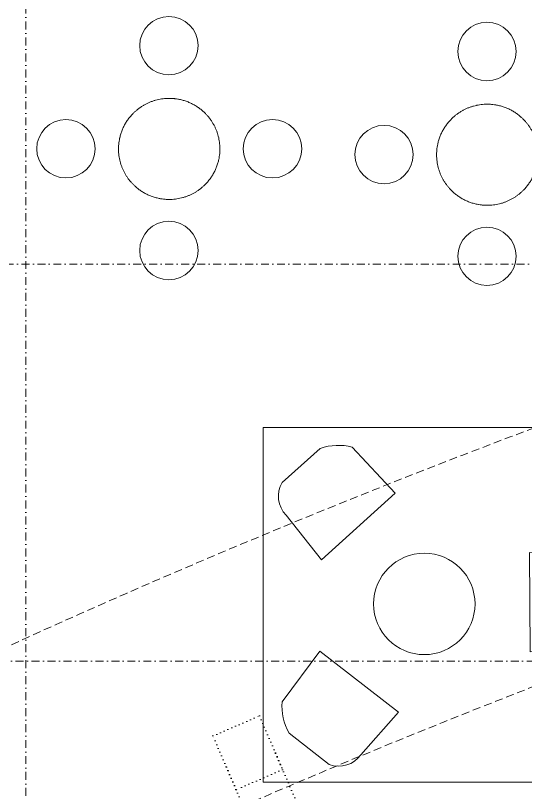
# Model space of a CAD drawing. Extents: x -1281 to 23780, y 0 to 7214.
# Drawn here: x 7995 to 8397, y 1568 to 2181 of the extents above; entities that cross this region are included whole.
import ezdxf

# ---------------------------------------------------------------- set-up
doc = ezdxf.new("R2010")
doc.units = 0
doc.header["$LTSCALE"] = 25
doc.header["$MEASUREMENT"] = 0
for name, pattern in [('DASHDOT2', [0.5, 0.25, -0.125, 0, -0.125]), ('DOT2', [0.125, 0, -0.125]), ('HIDDEN', [0.375, 0.25, -0.125])]:
    doc.linetypes.add(name, pattern=pattern)
doc.layers.get('0').update_dxf_attribs({"color": 9, "lineweight": 9})
for name, color, linetype, lineweight in [('05', 9, 'Continuous', 9), ('06D', 9, 'Continuous', 9), ('10', 9, 'Continuous', 9), ('11', 9, 'Continuous', 9), ('20', 9, 'DOT2', 9), ('21', 9, 'Continuous', 9), ('24', 9, 'DASHDOT2', 9), ('35', 9, 'Continuous', 9), ('40', 9, 'Continuous', 9)]:
    doc.layers.add(name, color=color, linetype=linetype, lineweight=lineweight)

# ---------------------------------------------------------------- blocks, each defined once
blk = doc.blocks.new('p-oturma')
at = {"layer": '05'}
blk.add_lwpolyline([(0, -280), (280, -280), (280, 0), (0, 0)], close=True, dxfattribs=at)
for points in [[(45.86, -104.42), (104.08, -51.83), (70.08, -15.53, 0.148649), (44.84, -16.56), (14.79, -43.47, 0.342097), (18.09, -69.29)], [(209.91, -98.71), (210.38, -177.16), (260.11, -175.97, 0.148649), (276.14, -156.45), (276.07, -116.11, 0.342097), (254.62, -101.38)], [(106.59, -224.73), (44.6, -176.65), (14.83, -216.49, 0.148649), (20.28, -241.16), (52.05, -266.02, 0.342097), (76.88, -258.24)]]:
    blk.add_lwpolyline(points, format="xyb", close=True, dxfattribs=at)
blk.add_circle((126.99, -139.28), 40, dxfattribs=at)
blk = doc.blocks.new('Group-54-1')
at = {"flags": 128}
blk.add_lwpolyline([(384798.7518, 69160.1485, -0.005049), (384798.7517, 69160.1403), (384798.7516, 69160.1342, -0.020297), (384798.7504, 69160.1139), (384798.7501, 69160.1117, -0.010121), (384798.7472, 69160.0879, -0.020134), (384798.7429, 69160.0643), (384798.742, 69160.0604, -0.019975), (384798.7338, 69160.03), (384798.7338, 69160.0299, -0.01979), (384798.7234, 69160.0006), (384798.7233, 69160.0005, -0.019602), (384798.7107, 69159.9722), (384798.7107, 69159.9722, -0.019426), (384798.6959, 69159.9451), (384798.6959, 69159.945, -0.019277), (384798.6792, 69159.9193), (384798.6791, 69159.9193, -0.019164), (384798.6605, 69159.8949, -0.019098), (384798.6401, 69159.872), (384798.6374, 69159.8693, -0.019074), (384798.6208, 69159.8533, -0.009549), (384798.6033, 69159.8384), (384798.6033, 69159.8384, -0.019136), (384798.585, 69159.8244, -0.009605), (384798.5659, 69159.8115), (384798.5658, 69159.8115, -0.019296), (384798.546, 69159.7997), (384798.5459, 69159.7997, -0.009707), (384798.5253, 69159.7891), (384798.5253, 69159.7891, -0.019528), (384798.504, 69159.7796), (384798.504, 69159.7796, -0.009837), (384798.4821, 69159.7713), (384798.482, 69159.7713, -0.01979), (384798.4595, 69159.7643), (384798.4595, 69159.7643, -0.009972), (384798.4365, 69159.7587), (384798.4364, 69159.7586, -0.020026), (384798.4129, 69159.7543), (384798.4128, 69159.7543, -0.010081), (384798.3889, 69159.7514), (384798.3887, 69159.7514, -0.020176), (384798.3644, 69159.7499), (384798.3602, 69159.7498, -0.010066), (384798.3438, 69159.7498), (384798.3437, 69159.7498, -0.0101), (384798.3274, 69159.7505, -0.01008), (384798.3111, 69159.7518), (384798.3071, 69159.7522, -0.0201), (384798.2832, 69159.7556), (384798.2792, 69159.7564, -0.019966), (384798.2483, 69159.7633), (384798.2482, 69159.7633, -0.019798), (384798.2183, 69159.7726), (384798.2181, 69159.7727, -0.01962), (384798.1893, 69159.7842), (384798.1892, 69159.7842, -0.019449), (384798.1614, 69159.7979), (384798.1614, 69159.7979, -0.019299), (384798.1349, 69159.8136), (384798.1348, 69159.8136, -0.019181), (384798.1097, 69159.8313), (384798.1097, 69159.8313, -0.019107), (384798.086, 69159.8508), (384798.0831, 69159.8533, -0.019075), (384798.0665, 69159.8693, -0.009545), (384798.0509, 69159.8861, -0.019123), (384798.0362, 69159.9038, -0.009595), (384798.0226, 69159.9224), (384798.0226, 69159.9224, -0.019275), (384798.01, 69159.9418), (384798.01, 69159.9418, -0.009695), (384797.9986, 69159.9618), (384797.9985, 69159.9619, -0.019508), (384797.9883, 69159.9827), (384797.9882, 69159.9827, -0.009828), (384797.9792, 69160.0041), (384797.9791, 69160.0042, -0.019783), (384797.9713, 69160.0262), (384797.9713, 69160.0263, -0.009972), (384797.9647, 69160.0488), (384797.9647, 69160.0489, -0.020049), (384797.9595, 69160.0721), (384797.9595, 69160.0721, -0.0101), (384797.9556, 69160.0957), (384797.9556, 69160.0958, -0.020245), (384797.9531, 69160.1199), (384797.9529, 69160.124, -0.010149), (384797.9522, 69160.1403, -0.010113), (384797.9522, 69160.1568), (384797.9523, 69160.1609, -0.020296), (384797.9538, 69160.1852), (384797.9538, 69160.1854, -0.01012), (384797.9567, 69160.2092, -0.020134), (384797.9611, 69160.2328), (384797.962, 69160.2367, -0.019975), (384797.9701, 69160.2671), (384797.9701, 69160.2672, -0.01979), (384797.9806, 69160.2965), (384797.9806, 69160.2966, -0.019602), (384797.9933, 69160.3249), (384797.9933, 69160.3249, -0.019426), (384798.008, 69160.352), (384798.0081, 69160.3521, -0.019277), (384798.0248, 69160.3778), (384798.0248, 69160.3778, -0.019164), (384798.0434, 69160.4022, -0.019098), (384798.0639, 69160.4251), (384798.0665, 69160.4278, -0.019074), (384798.0831, 69160.4438, -0.009549), (384798.1006, 69160.4587), (384798.1006, 69160.4587, -0.019136), (384798.119, 69160.4727, -0.009605), (384798.1381, 69160.4856), (384798.1381, 69160.4856, -0.019296), (384798.158, 69160.4974), (384798.158, 69160.4974, -0.009707), (384798.1786, 69160.508), (384798.1787, 69160.5081, -0.019528), (384798.1999, 69160.5175), (384798.2, 69160.5175, -0.009837), (384798.2218, 69160.5258), (384798.2219, 69160.5258, -0.01979), (384798.2444, 69160.5328), (384798.2445, 69160.5328, -0.009972), (384798.2674, 69160.5384), (384798.2676, 69160.5385, -0.020026), (384798.2911, 69160.5428), (384798.2912, 69160.5428, -0.010081), (384798.3151, 69160.5457), (384798.3152, 69160.5457, -0.020176), (384798.3396, 69160.5472), (384798.3438, 69160.5473, -0.010066), (384798.3602, 69160.5473), (384798.3603, 69160.5473, -0.0101), (384798.3766, 69160.5466, -0.01008), (384798.3929, 69160.5453), (384798.3968, 69160.5449, -0.0201), (384798.4208, 69160.5415), (384798.4248, 69160.5407, -0.019966), (384798.4556, 69160.5338), (384798.4558, 69160.5338, -0.019798), (384798.4857, 69160.5245), (384798.4858, 69160.5245, -0.019621), (384798.5147, 69160.5129), (384798.5148, 69160.5129, -0.019449), (384798.5425, 69160.4992), (384798.5426, 69160.4992, -0.0193), (384798.5691, 69160.4835), (384798.5691, 69160.4835, -0.019182), (384798.5942, 69160.4658), (384798.5943, 69160.4658, -0.019108), (384798.6179, 69160.4463), (384798.6208, 69160.4438, -0.019075), (384798.6374, 69160.4278, -0.009545), (384798.6531, 69160.411, -0.019123), (384798.6677, 69160.3933, -0.009596), (384798.6814, 69160.3747), (384798.6814, 69160.3747, -0.019275), (384798.6939, 69160.3553), (384798.6939, 69160.3553, -0.009695), (384798.7054, 69160.3353), (384798.7054, 69160.3352, -0.019508), (384798.7157, 69160.3144), (384798.7157, 69160.3144, -0.009827), (384798.7248, 69160.293), (384798.7248, 69160.2929, -0.019783), (384798.7327, 69160.2709), (384798.7327, 69160.2708, -0.009972), (384798.7392, 69160.2483), (384798.7392, 69160.2482, -0.020048), (384798.7445, 69160.225), (384798.7445, 69160.225, -0.010099), (384798.7483, 69160.2014), (384798.7484, 69160.2013, -0.020243), (384798.7508, 69160.1772), (384798.7511, 69160.1731, -0.010148), (384798.7517, 69160.1568, -0.005062), (384798.7518, 69160.1485)], format="xyb", dxfattribs=at)
for centre in [(384798.3498, 69160.9634), (384797.5374, 69160.1497), (384799.1666, 69160.1497), (384798.3498, 69159.3469)]:
    blk.add_circle(centre, 0.2304)
blk = doc.blocks.new('prf-300')
at = {"linetype": 'Continuous'}
for p, q in [((0, 29), (30, 29)), ((0, 29), (0, 27.6)), ((0, 27.6), (11.88, 27.6)), ((14.58, 24.9), (14.58, 4.1)), ((15.43, 24.9), (15.43, 4.1)), ((30, 27.6), (18.13, 27.6)), ((30, 29), (30, 27.6)), ((0, 1.4), (11.88, 1.4)), ((0, 0), (0, 1.4)), ((30, 1.4), (18.13, 1.4)), ((30, 0), (30, 1.4)), ((0, 0), (30, 0))]:
    blk.add_line(p, q, dxfattribs=at)
for centre, start, end in [((11.88, 24.9), 0, 90), ((18.13, 24.9), 90, 180), ((11.88, 4.1), 270, 0), ((18.13, 4.1), 180, 270)]:
    blk.add_arc(centre, 2.7, start, end, dxfattribs=at)
blk = doc.blocks.new('prf 3x5')
for points in [[(-2, -1.5), (2, -1.5, 0.414214), (2.5, -1), (2.5, 1, 0.414214), (2, 1.5), (-2, 1.5, 0.414214), (-2.5, 1), (-2.5, -1, 0.414214)], [(-2, -1.2), (2, -1.2, 0.414214), (2.2, -1), (2.2, 1, 0.414214), (2, 1.2), (-2, 1.2, 0.414214), (-2.2, 1), (-2.2, -1, 0.414214)]]:
    blk.add_lwpolyline(points, format="xyb", close=True)
at = {"color": 252}
blk.add_point((-0.5, 0.5), dxfattribs=at)
blk = doc.blocks.new('p-kolon-eğri-2')
at = {"layer": '06D', "linetype": 'HIDDEN', "lineweight": 0}
for p, q in [((72.76, -155.09), (100.38, -143.38)), ((100.99, -144.81), (90.08, -149.44)), ((100.38, -143.38), (100.99, -144.81)), ((84.28, -151.9), (73.37, -156.52)), ((88.64, -152.98), (97.82, -174.61)), ((73.37, -156.52), (72.76, -155.09)), ((87.81, -153.33), (96.99, -174.96)), ((101.36, -176.04), (112.27, -171.42)), ((112.27, -171.42), (112.87, -172.85)), ((112.87, -172.85), (85.25, -184.56)), ((84.65, -183.13), (95.56, -178.5)), ((85.25, -184.56), (84.65, -183.13))]:
    blk.add_line(p, q, dxfattribs=at)
at = {"layer": '06D'}
blk.add_lwpolyline([(54.63, -116.7), (39.52, -81.63), (68.91, -68.98), (84.03, -104.05)], close=True, dxfattribs=at)
for points in [[(89.28, -106.14), (116.79, -169.86)], [(52.54, -121.96), (79.81, -185.54)]]:
    blk.add_lwpolyline(points, dxfattribs=at)
at = {"layer": '06D', "linetype": 'HIDDEN', "lineweight": 0}
for centre, start, end in [((85.33, -154.38), 22.97499, 112.97499), ((91.13, -151.92), 112.97499, 202.97499), ((94.5, -176.02), 292.97499, 22.97499), ((100.3, -173.56), 202.97499, 292.97499)]:
    blk.add_arc(centre, 2.7, start, end, dxfattribs=at)
blk.add_point((100.39, -183.07), dxfattribs=at)
at = {"layer": '11'}
for points in [[(52.54, -121.96), (34.26, -79.54), (71, -63.72), (89.28, -106.14)], [(53.06, -120.65), (35.58, -80.06), (70.48, -65.03), (87.97, -105.61)]]:
    blk.add_lwpolyline(points, close=True, dxfattribs=at)
blk.add_lwpolyline([(52.54, -121.96), (89.28, -106.14)], dxfattribs=at)
at = {"layer": '20'}
blk.add_lwpolyline([(0, 0), (36.7, 15.82), (54.99, -26.61), (18.27, -42.42)], close=True, dxfattribs=at)
for points in [[(70.99, -63.69), (47.22, -8.56)], [(10.5, -24.37), (34.26, -79.54)]]:
    blk.add_lwpolyline(points, dxfattribs=at)
at = {"layer": '40'}
blk.add_lwpolyline([(70.99, -63.69), (116.79, -169.86), (79.81, -185.54), (34.26, -79.54)], close=True, dxfattribs=at)
at = {"layer": '10'}
for p, rotation in [((68.77, -67.4), 23.29427194047105), ((71.28, -70.68), 293.294271940471), ((38.47, -80.45), 23.29427194047105), ((39.13, -84.53), 293.294271940471), ((84.41, -101.15), 293.294271940471), ((85.06, -105.23), 23.29427194047105), ((52.25, -115), 293.294271940471), ((54.75, -118.28), 23.29427194047105)]:
    blk.add_blockref('prf 3x5', p, dxfattribs=dict(at, rotation=rotation))
at = {"layer": '10', "linetype": 'Continuous', "rotation": 23.31197227258336}
blk.add_blockref('prf-300', (53.1, -110.63), dxfattribs=at)

msp = doc.modelspace()

# ---------------------------------------------------------------- linework, layer by layer
at = {"layer": '20', "linetype": 'HIDDEN', "lineweight": 0}
for points in [[(7497.5, 1433.22, -0.101512), (9968.66, 2228.47, -0.101512)], [(7129.5, 979.76, -0.152644), (10705.5, 2076.19, -0.10573)]]:
    msp.add_lwpolyline(points, format="xyb", dxfattribs=at)
at = {"layer": '21', "linetype": 'DASHDOT2'}
for points in [[(8002.88, 204.47), (8002.88, 4014.1)], [(6835.48, 1671.62), (10934.42, 1671.62)]]:
    msp.add_lwpolyline(points, dxfattribs=at)
at = {"layer": '24'}
msp.add_lwpolyline([(6827.5, 1985), (11027.5, 1985)], dxfattribs=at)
at = {"layer": '35'}
msp.add_lwpolyline([(10004.84, 1897.89, 0.099521), (7703.07, 1167.17), (7703.07, 1167.17), (7647.15, 1268.13, 0.006902), (7497.58, 1182.57), (7497.58, 1835), (7909.5, 1835), (7909.5, 2075), (7894.5, 2075), (7894.5, 2325), (7909.5, 2325), (7909.5, 2483.5), (7895.44, 2489.8), (7892.5, 2489.8), (7892.5, 2570.2), (7895.5, 2570.2), (7909.5, 2576.5), (7909.5, 2652), (7890.5, 2652), (7890.5, 2768), (7909.5, 2768), (7909.5, 2803), (8525.5, 2803)], format="xyb", dxfattribs=at)

# ---------------------------------------------------------------- block references
msp.add_blockref('p-kolon-eğri-2', (8150.35, 1612.53))
at = {"layer": '05', "color": 7, "xscale": 100, "yscale": 100, "zscale": 100}
for p in [(-38471719.34, -6913939.03), (-38471468.45, -6913943.63)]:
    msp.add_blockref('Group-54-1', p, dxfattribs=at)
at = {"layer": '05'}
msp.add_blockref('p-oturma', (8190.08, 1856.03), dxfattribs=at)

doc.saveas('drawing.dxf')
